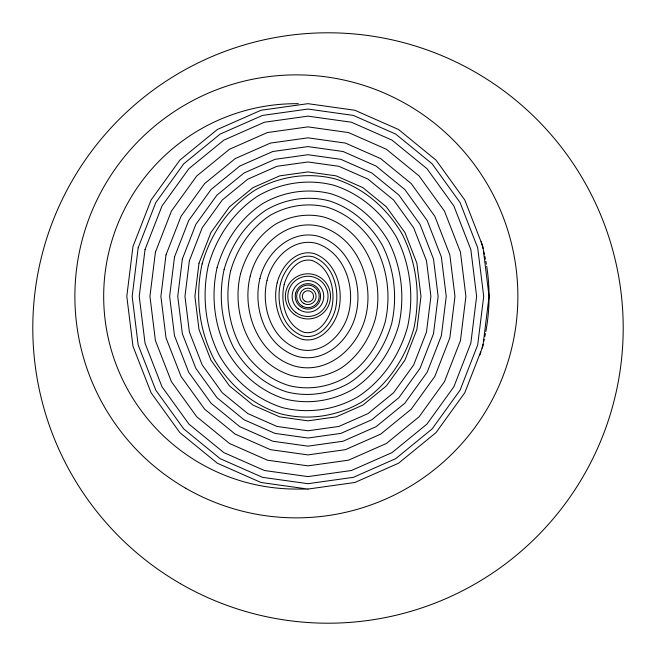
<?xml version="1.0" encoding="UTF-8"?>
<svg xmlns="http://www.w3.org/2000/svg" width="656" height="656" viewBox="0 0 656 656"><rect width="100%" height="100%" fill="white"/><g stroke="black" fill="none" stroke-linecap="round" stroke-linejoin="round"><path stroke-width="0.98" d="M307.935 489.064L354.814 482.504L398.504 463.251L436.01 432.624L464.801 392.723L482.898 346.245L489.064 296.373L482.898 246.5L464.801 200.023L436.01 160.113L398.504 129.494L354.814 110.241L307.935 103.673L261.055 110.241L217.366 129.494L179.851 160.113L151.069 200.023L132.971 246.5L126.797 296.373L132.971 346.245L151.069 392.723L179.851 432.624L217.366 463.251L261.055 482.504L307.935 489.064L296.373 489.064A192.692 192.692 0 0 1 103.681 295.372A192.692 192.692 0 0 1 298.365 103.689M485.448 333.519A192.692 192.692 0 0 1 484.841 336.487M484.194 339.439A192.692 192.692 0 0 1 483.734 341.399M483.005 344.31A192.692 192.692 0 0 1 481.971 348.172M480.856 352.026A192.692 192.692 0 0 1 479.962 354.904M481.143 241.687A192.692 192.692 0 0 1 482.242 245.533M482.504 246.5A192.692 192.692 0 0 1 483.005 248.427M483.734 251.346A192.692 192.692 0 0 1 484.415 254.282M484.841 256.25A192.692 192.692 0 0 1 485.448 259.218M485.834 261.211A192.692 192.692 0 0 1 486.358 264.196M486.686 266.197A192.692 192.692 0 0 1 485.834 331.534M138.17 247.812L132.168 296.373L138.17 344.933L155.784 390.156L183.762 428.942L220.17 458.667L262.523 477.33L307.935 483.693L353.346 477.33L395.691 458.667L432.107 428.942L460.086 390.156L477.691 344.933L483.702 296.373L477.691 247.812L460.086 202.589L432.107 163.795L395.691 134.07L353.346 115.415L307.935 109.052L262.523 115.415L220.17 134.07L183.762 163.795L155.784 202.589L138.17 247.812M145.033 249.542L139.236 296.373L145.033 343.203L161.999 386.778L188.912 424.088L223.876 452.632L264.458 470.516L307.935 476.6L351.403 470.516L391.993 452.632L426.949 424.088L453.87 386.778L470.836 343.203L476.625 296.373L470.836 249.542L453.87 205.968L426.949 168.649L391.993 140.113L351.403 122.229L307.935 116.145L264.458 122.229L223.876 140.113L188.912 168.649L161.999 205.968L145.033 249.542M155.415 252.166L149.945 296.373L155.415 340.579L171.413 381.653L196.718 416.74L229.477 443.481L267.394 460.192L307.935 465.867L348.467 460.192L386.384 443.481L419.151 416.74L444.456 381.653L460.446 340.579L465.916 296.373L460.446 252.166L444.456 211.084L419.151 176.005L386.384 149.256L348.467 132.553L307.935 126.87L267.394 132.553L229.477 149.256L196.718 176.005L171.413 211.084L155.415 252.166M166.025 254.84L160.892 296.373L166.025 337.906L181.031 376.429L204.688 409.229L235.209 434.141L270.395 449.647L307.935 454.903L345.466 449.647L380.66 434.141L411.173 409.229L434.838 376.429L449.836 337.906L454.977 296.373L449.836 254.84L434.838 216.316L411.173 183.516L380.66 158.604L345.466 143.098L307.935 137.834L270.395 143.098L235.209 158.604L204.688 183.516L181.031 216.316L166.025 254.84M174.504 256.98L169.625 296.373L174.504 335.765L188.707 372.247L211.06 403.235L239.776 426.679L272.789 441.226L307.935 446.154L343.072 441.226L376.085 426.679L404.809 403.235L427.163 372.247L441.365 335.765L446.244 296.373L441.365 256.98L427.163 220.49L404.809 189.51L376.085 166.058L343.072 151.511L307.935 146.591L272.789 151.511L239.776 166.058L211.06 189.51L188.707 220.49L174.504 256.98M182.368 258.964L177.743 296.373L182.368 333.781L195.841 368.369L216.972 397.667L244.024 419.75L275.012 433.403L307.935 438.019L340.849 433.403L371.837 419.75L398.897 397.667L420.029 368.369L433.493 333.781L438.126 296.373L433.493 258.964L420.029 224.368L398.897 195.078L371.837 172.995L340.849 159.334L307.935 154.726L275.012 159.334L244.024 172.995L216.972 195.078L195.841 224.368L182.368 258.964M189.371 260.735L184.967 296.373L189.371 332.01L202.187 364.916L222.228 392.706L247.804 413.583L276.996 426.449L307.935 430.779L338.873 426.449L368.057 413.583L393.633 392.706L413.682 364.916L426.49 332.01L430.902 296.373L426.49 260.735L413.682 227.821L393.633 200.039L368.057 179.162L338.873 166.296L307.935 161.966L276.996 166.296L247.804 179.162L222.228 200.039L202.187 227.821L189.371 260.735M199.006 263.163L194.898 296.373L199.006 329.583L210.92 360.169L229.469 385.892L253.003 405.105L279.718 416.872L307.935 420.824L336.151 416.872L362.866 405.105L386.4 385.892L404.949 360.169L416.863 329.583L420.972 296.373L416.863 263.163L404.949 232.568L386.4 206.853L362.866 187.641L336.151 175.865L307.935 171.913L279.718 175.865L253.003 187.641L229.469 206.853L210.92 232.568L199.006 263.163M202.089 263.942C195.053 296.291 198.842 329.017 213.717 358.652C229.026 384.678 251.625 404.522 280.588 413.805C308.172 420.767 336.561 416.47 361.194 402.382C387.589 384.974 405.064 358.988 413.772 328.804C420.816 296.446 417.019 263.728 402.153 234.094C386.835 208.067 364.244 188.223 335.273 178.932C307.697 171.97 279.3 176.267 254.667 190.355C228.28 207.772 210.797 233.757 202.089 263.942M208.354 265.524C201.638 295.922 205.32 327.738 219.391 355.56C233.544 379.816 255.373 399.061 282.359 407.581C307.976 414.116 334.954 410.016 357.815 396.872C382.555 380.677 399.471 355.462 407.507 327.221C414.223 296.824 410.549 264.999 396.478 237.177C382.325 212.921 360.497 193.684 333.502 185.164C307.885 178.621 280.907 182.721 258.046 195.873C233.306 212.06 216.398 237.283 208.354 265.524M217.062 267.722C210.83 295.922 214.217 325.458 227.279 351.272C240.235 373.444 260.12 391.14 284.819 398.93C308.017 404.859 332.428 401.111 353.117 389.205C375.913 374.305 391.386 351.009 398.807 325.023C405.031 296.815 401.644 267.287 388.59 241.465C375.634 219.301 355.749 201.597 331.042 193.807C307.853 187.878 283.441 191.634 262.744 203.54C239.957 218.44 224.475 241.736 217.062 267.722M224.114 269.501C218.292 295.93 221.441 323.605 233.675 347.795C245.664 368.27 263.966 384.719 286.82 391.919C308.041 397.347 330.378 393.879 349.312 382.989C370.525 369.131 384.834 347.401 391.747 323.244C397.577 296.815 394.428 269.14 382.186 244.95C370.205 224.475 351.895 208.018 329.05 200.826C307.82 195.39 285.491 198.866 266.557 209.756C245.344 223.614 231.027 245.344 224.114 269.501M230.568 271.125C225.106 295.93 228.034 321.907 239.522 344.613C250.617 363.547 267.484 378.856 288.64 385.507C308.066 390.492 328.5 387.278 345.827 377.315C365.597 364.4 378.848 344.105 385.302 321.612C390.763 296.815 387.827 270.838 376.347 248.124C365.244 229.198 348.377 213.889 327.229 207.23C307.795 202.253 287.361 205.467 270.034 215.43C250.272 228.345 237.021 248.64 230.568 271.125M240.58 273.659C230.682 313.953 249.772 362.62 291.469 375.552C308.107 379.832 325.589 377.02 340.423 368.492C357.946 357.061 369.549 338.98 375.281 319.087C385.187 278.792 366.097 230.117 324.4 217.185C307.754 212.913 290.272 215.726 275.438 224.254C257.915 235.684 246.32 253.757 240.58 273.659M250.231 276.094C241.441 311.215 257.824 354.461 294.2 365.966C327.549 375.33 358.11 347.746 365.638 316.651C374.42 281.531 358.045 238.284 321.67 226.779C288.312 217.415 257.759 244.991 250.231 276.094M259.932 278.538C252.494 308.591 265.696 346.163 296.938 356.323C324.671 364.006 349.968 339.882 355.929 314.199C363.375 284.155 350.173 246.582 318.923 236.422C291.19 228.739 265.901 252.855 259.932 278.538M267.058 280.333C260.604 306.672 271.494 340.054 298.956 349.246C322.809 355.708 343.703 334.125 348.812 312.404C355.257 286.073 344.367 252.683 316.914 243.499C293.06 237.037 272.166 258.62 267.058 280.333M277.152 282.884C272.117 303.966 279.768 331.346 301.809 339.218C320.128 343.851 334.765 325.925 338.717 309.862C343.752 288.779 336.102 261.391 314.06 253.528C295.741 248.895 281.096 266.82 277.152 282.884M280.424 283.712C275.848 303.088 282.474 328.5 302.728 335.962C319.242 339.956 331.846 323.26 335.446 309.033C340.013 289.649 333.396 264.237 313.133 256.783C296.627 252.781 284.023 269.485 280.424 283.712M284.146 284.647C280.096 302.113 285.565 325.253 303.785 332.264C318.209 335.495 328.508 320.226 331.723 308.09C335.774 290.633 330.304 267.492 312.084 260.481C297.652 257.25 287.353 272.519 284.146 284.647M295.635 293.076L295.2 296.373L295.635 299.669L296.906 302.736A12.735 12.735 0 0 0 318.955 302.736C321.137 298.816 321.137 293.929 318.955 290.009A12.735 12.735 0 0 0 296.906 290.009L295.635 293.076M180.4 583.651A295.2 295.2 0 0 0 623.2 328A295.2 295.2 0 0 0 180.4 72.349A295.2 295.2 0 0 0 180.4 583.651M185.623 488.187A221.49 221.49 0 0 0 517.863 296.373A221.49 221.49 0 0 0 185.623 104.558A221.49 221.49 0 0 0 185.623 488.187M294.224 314.314A22.583 22.583 0 0 0 330.329 299.275A22.583 22.583 0 0 0 299.251 275.528A22.583 22.583 0 0 0 294.224 314.314M303.835 303.474A8.2 8.2 0 0 0 316.135 296.373A8.2 8.2 0 0 0 303.835 289.263A8.2 8.2 0 0 0 303.835 303.474M305.097 301.276A5.666 5.666 0 0 0 313.601 296.373A5.666 5.666 0 0 0 305.097 291.469A5.666 5.666 0 0 0 305.097 301.276M302.301 306.131A11.267 11.267 0 0 0 319.201 296.373A11.267 11.267 0 0 0 302.301 286.615A11.267 11.267 0 0 0 302.301 306.131M298.324 308.943A15.818 15.818 0 0 0 323.621 298.406A15.818 15.818 0 0 0 301.85 281.768A15.818 15.818 0 0 0 298.324 308.943M295.725 312.354A20.106 20.106 0 0 0 327.877 298.956A20.106 20.106 0 0 0 300.202 277.808A20.106 20.106 0 0 0 295.725 312.354"/></g></svg>
